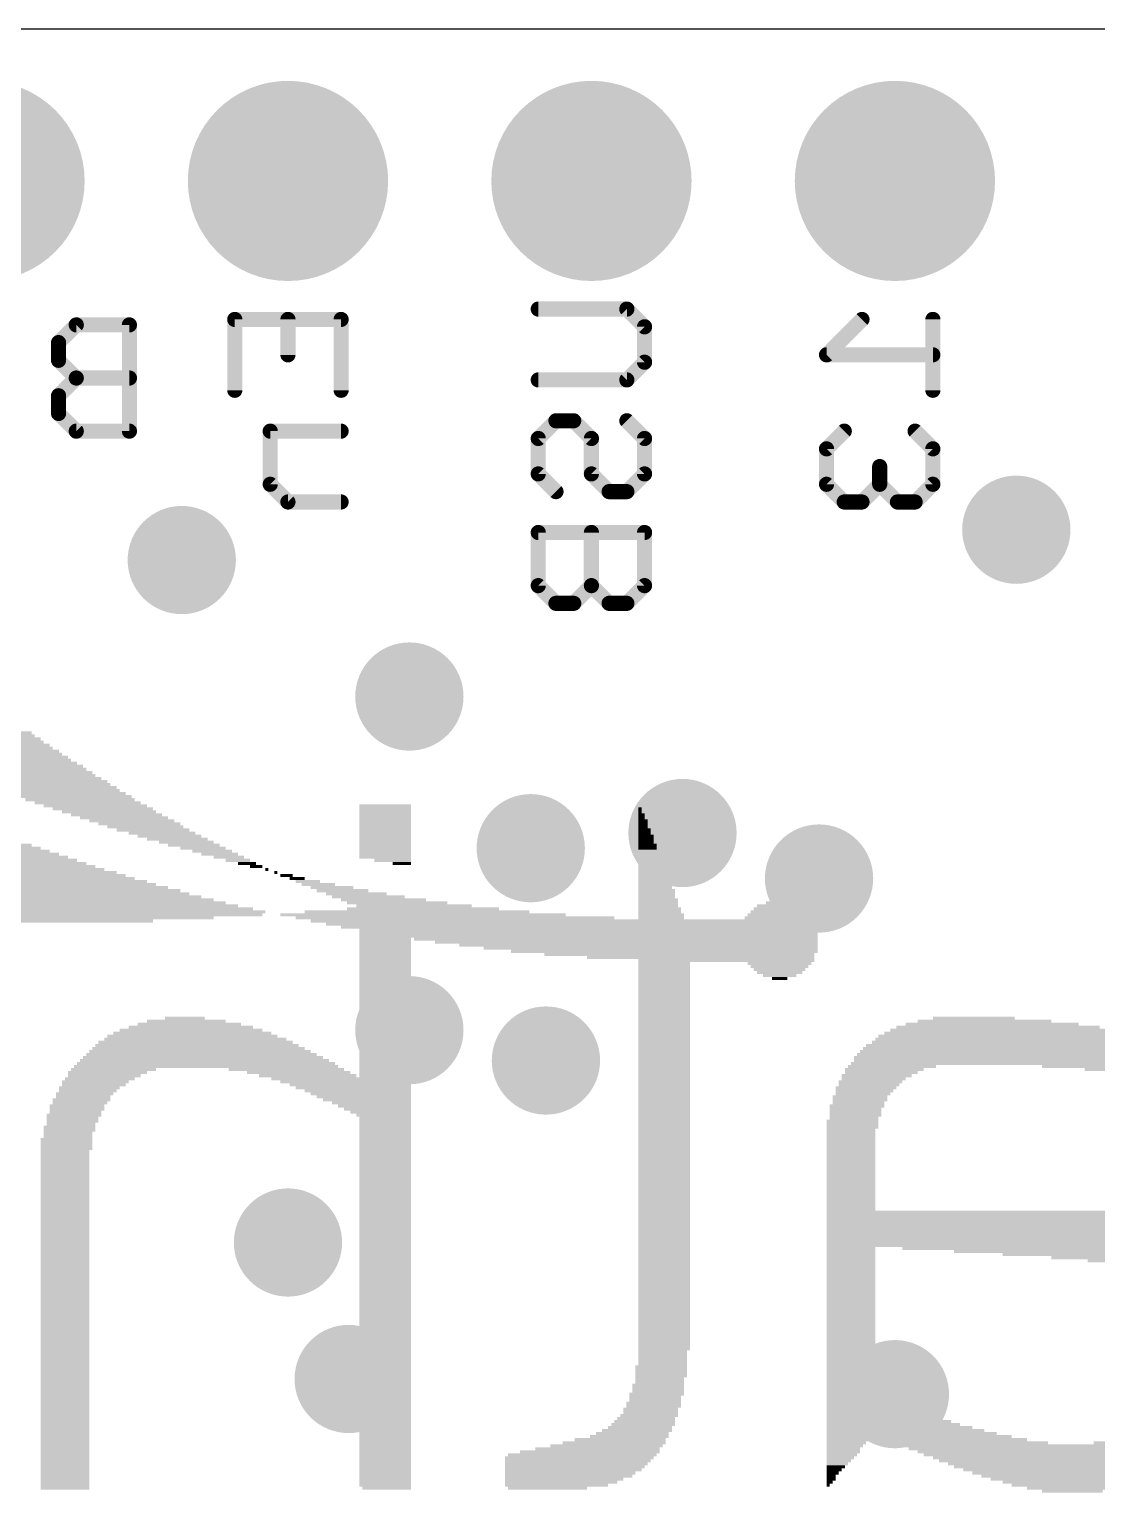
# Model space of a CAD drawing. Extents: x 0 to 50.8, y 0 to 22.9.
# Drawn here: x 16.88 to 25.82, y 10.6 to 22.86 of the extents above; entities that cross this region are included whole.
import ezdxf

# ---------------------------------------------------------------- set-up
doc = ezdxf.new("R2010")
doc.units = 0
for name, color, linetype in [('17', 110, 'CONTINUOUS'), ('18', 110, 'CONTINUOUS'), ('20', 53, 'CONTINUOUS'), ('22', 6, 'CONTINUOUS')]:
    doc.layers.add(name, color=color, linetype=linetype)

# ---------------------------------------------------------------- blocks, each defined once
blk = doc.blocks.new('ROUNDP')
at = {"const_width": 0.5}
blk.add_lwpolyline([(0, -0.25, 1), (0, 0.25, 1), (0, -0.25)], format="xyb", dxfattribs=at)
blk = doc.blocks.new('RECT')
blk.add_solid([(-0.5, -0.5), (0.5, -0.5), (-0.5, 0.5), (0.5, 0.5)])
blk = doc.blocks.new('ROUNDV')
at = {"const_width": 0.5}
blk.add_lwpolyline([(0, -0.25, 1), (0, 0.25, 1), (0, -0.25)], format="xyb", dxfattribs=at)

msp = doc.modelspace()

# ---------------------------------------------------------------- linework, layer by layer
at = {"layer": '20'}
msp.add_line((48.26, 22.86), (2.54, 22.86), dxfattribs=at)
at = {"layer": '22', "const_width": 0.0635}
for points in [[(18.6047, 20.4618, 1), (18.6047, 20.3983)], [(18.6365, 20.43, 1), (18.573, 20.43)], [(19.0814, 20.43, 1), (19.0179, 20.43)], [(19.5263, 20.43, 1), (19.4628, 20.43)], [(19.4945, 20.3983, 1), (19.4945, 20.4618)], [(21.1447, 20.5485, 1), (21.1447, 20.485)], [(21.9087, 20.5392, 1), (21.8638, 20.4943)], [(21.8862, 20.485, 1), (21.8862, 20.5485)], [(23.8768, 20.4076, 1), (23.8319, 20.4525)], [(24.4793, 20.43, 1), (24.4158, 20.43)], [(17.2779, 20.416, 1), (17.2779, 20.3525)], [(17.3004, 20.3618, 1), (17.2554, 20.4067)], [(17.7545, 20.3843, 1), (17.691, 20.3843)], [(17.7228, 20.3525, 1), (17.7228, 20.416)], [(22.0663, 20.3685, 1), (22.0028, 20.3685)], [(22.012, 20.346, 1), (22.057, 20.3909)], [(17.1614, 20.236, 1), (17.0979, 20.236)], [(17.1072, 20.2584, 1), (17.1521, 20.2135)], [(17.0979, 20.0877, 1), (17.1614, 20.0877)], [(17.1521, 20.1101, 1), (17.1072, 20.0652)], [(19.0179, 20.1334, 1), (19.0814, 20.1334)], [(22.0028, 20.0719, 1), (22.0663, 20.0719)], [(22.057, 20.0494, 1), (22.012, 20.0944)], [(23.5577, 20.1652, 1), (23.5577, 20.1017)], [(23.5353, 20.1559, 1), (23.5802, 20.111)], [(24.4475, 20.1017, 1), (24.4475, 20.1652)], [(17.2779, 19.9711, 1), (17.2779, 19.9076)], [(17.3004, 19.9169, 1), (17.2554, 19.9618)], [(17.2554, 19.9169, 1), (17.3004, 19.9618)], [(17.7228, 19.9076, 1), (17.7228, 19.9711)], [(21.1447, 19.9554, 1), (21.1447, 19.8919)], [(21.8638, 19.9461, 1), (21.9087, 19.9012)], [(21.8862, 19.8919, 1), (21.8862, 19.9554)], [(17.1614, 19.7911, 1), (17.0979, 19.7911)], [(18.573, 19.8368, 1), (18.6365, 19.8368)], [(19.4628, 19.8368, 1), (19.5263, 19.8368)], [(24.4158, 19.8368, 1), (24.4793, 19.8368)], [(17.1072, 19.8135, 1), (17.1521, 19.7686)], [(17.0979, 19.6428, 1), (17.1614, 19.6428)], [(17.1521, 19.6652, 1), (17.1072, 19.6203)], [(21.293, 19.613, 1), (21.293, 19.5495)], [(21.3155, 19.5588, 1), (21.2706, 19.6037)], [(21.4638, 19.6037, 1), (21.4189, 19.5588)], [(21.4413, 19.5495, 1), (21.4413, 19.613)], [(21.9087, 19.6037, 1), (21.8638, 19.5588)], [(17.2779, 19.5263, 1), (17.2779, 19.4628)], [(17.2554, 19.472, 1), (17.3004, 19.517)], [(17.691, 19.4945, 1), (17.7545, 19.4945)], [(17.7228, 19.4628, 1), (17.7228, 19.5263)], [(18.9013, 19.5263, 1), (18.9013, 19.4628)], [(18.9331, 19.4945, 1), (18.8696, 19.4945)], [(19.4945, 19.4628, 1), (19.4945, 19.5263)], [(21.1765, 19.433, 1), (21.113, 19.433)], [(21.1223, 19.4554, 1), (21.1672, 19.4105)], [(21.6214, 19.433, 1), (21.5579, 19.433)], [(21.5672, 19.4105, 1), (21.6121, 19.4554)], [(22.0663, 19.433, 1), (22.0028, 19.433)], [(22.012, 19.4105, 1), (22.057, 19.4554)], [(23.7285, 19.472, 1), (23.6836, 19.517)], [(24.3217, 19.517, 1), (24.2768, 19.472)], [(23.5895, 19.3462, 1), (23.526, 19.3462)], [(23.5353, 19.3687, 1), (23.5802, 19.3238)], [(24.4793, 19.3462, 1), (24.4158, 19.3462)], [(24.425, 19.3238, 1), (24.47, 19.3687)], [(24.0344, 19.1979, 1), (23.9709, 19.1979)], [(21.1672, 19.1588, 1), (21.1223, 19.1139)], [(21.113, 19.1364, 1), (21.1765, 19.1364)], [(21.5579, 19.1364, 1), (21.6214, 19.1364)], [(21.6121, 19.1588, 1), (21.5672, 19.1139)], [(22.0028, 19.1364, 1), (22.0663, 19.1364)], [(22.057, 19.1139, 1), (22.012, 19.1588)], [(18.8696, 19.0496, 1), (18.9331, 19.0496)], [(18.9238, 19.0721, 1), (18.8789, 19.0272)], [(21.2706, 18.9656, 1), (21.3155, 19.0105)], [(21.7379, 19.0198, 1), (21.7379, 18.9563)], [(21.7155, 18.9656, 1), (21.7604, 19.0105)], [(21.8638, 19.0105, 1), (21.9087, 18.9656)], [(21.8862, 18.9563, 1), (21.8862, 19.0198)], [(23.526, 19.0496, 1), (23.5895, 19.0496)], [(23.5802, 19.0721, 1), (23.5353, 19.0272)], [(24.0251, 19.0721, 1), (23.9802, 19.0272)], [(23.9709, 19.0496, 1), (24.0344, 19.0496)], [(24.0251, 19.0272, 1), (23.9802, 19.0721)], [(24.4158, 19.0496, 1), (24.4793, 19.0496)], [(24.47, 19.0272, 1), (24.425, 19.0721)], [(19.0496, 18.9331, 1), (19.0496, 18.8696)], [(19.0272, 18.8789, 1), (19.0721, 18.9238)], [(19.4945, 18.8696, 1), (19.4945, 18.9331)], [(23.706, 18.9331, 1), (23.706, 18.8696)], [(23.6836, 18.8789, 1), (23.7285, 18.9238)], [(23.8319, 18.9238, 1), (23.8768, 18.8789)], [(23.8543, 18.8696, 1), (23.8543, 18.9331)], [(24.1509, 18.9331, 1), (24.1509, 18.8696)], [(24.1285, 18.8789, 1), (24.1734, 18.9238)], [(24.2768, 18.9238, 1), (24.3217, 18.8789)], [(24.2992, 18.8696, 1), (24.2992, 18.9331)], [(21.1447, 18.6775, 1), (21.1447, 18.614)], [(21.1765, 18.6457, 1), (21.113, 18.6457)], [(21.6214, 18.6457, 1), (21.5579, 18.6457)], [(22.0663, 18.6457, 1), (22.0028, 18.6457)], [(22.0345, 18.614, 1), (22.0345, 18.6775)], [(21.1672, 18.2233, 1), (21.1223, 18.1784)], [(21.6121, 18.2233, 1), (21.5672, 18.1784)], [(21.6121, 18.1784, 1), (21.5672, 18.2233)], [(22.057, 18.1784, 1), (22.012, 18.2233)], [(21.113, 18.2009, 1), (21.1765, 18.2009)], [(21.5579, 18.2009, 1), (21.6214, 18.2009)], [(22.0028, 18.2009, 1), (22.0663, 18.2009)], [(21.293, 18.0843, 1), (21.293, 18.0208)], [(21.2706, 18.0301, 1), (21.3155, 18.075)], [(21.4189, 18.075, 1), (21.4638, 18.0301)], [(21.4413, 18.0208, 1), (21.4413, 18.0843)], [(21.7379, 18.0843, 1), (21.7379, 18.0208)], [(21.7155, 18.0301, 1), (21.7604, 18.075)], [(21.8638, 18.075, 1), (21.9087, 18.0301)], [(21.8862, 18.0208, 1), (21.8862, 18.0843)]]:
    msp.add_lwpolyline(points, format="xyb", dxfattribs=at)
at = {"layer": '22', "const_width": 0.127}
for points in [[(18.6047, 19.8368), (18.6047, 20.43)], [(18.6047, 20.43), (19.4945, 20.43)], [(19.0496, 20.43), (19.0496, 20.1334)], [(19.4945, 20.43), (19.4945, 19.8368)], [(21.1447, 20.5168), (21.8862, 20.5168)], [(21.8862, 20.5168), (22.0345, 20.3685)], [(23.8543, 20.43), (23.5577, 20.1334)], [(24.4475, 20.43), (24.4475, 19.8368)], [(17.2779, 20.3843), (17.1296, 20.236)], [(17.7228, 20.3843), (17.2779, 20.3843)], [(17.7228, 19.4945), (17.7228, 20.3843)], [(22.0345, 20.3685), (22.0345, 20.0719)], [(17.1296, 20.236), (17.1296, 20.0877)], [(17.1296, 20.0877), (17.2779, 19.9394)], [(22.0345, 20.0719), (21.8862, 19.9236)], [(23.5577, 20.1334), (24.4475, 20.1334)], [(17.2779, 19.9394), (17.1296, 19.7911)], [(17.7228, 19.9394), (17.2779, 19.9394)], [(21.8862, 19.9236), (21.1447, 19.9236)], [(17.1296, 19.7911), (17.1296, 19.6428)], [(17.1296, 19.6428), (17.2779, 19.4945)], [(21.1447, 19.433), (21.293, 19.5813)], [(21.293, 19.5813), (21.4413, 19.5813)], [(21.4413, 19.5813), (21.5896, 19.433)], [(22.0345, 19.433), (21.8862, 19.5813)], [(17.2779, 19.4945), (17.7228, 19.4945)], [(19.4945, 19.4945), (18.9013, 19.4945)], [(18.9013, 19.4945), (18.9013, 19.0496)], [(21.1447, 19.1364), (21.1447, 19.433)], [(21.5896, 19.433), (21.5896, 19.1364)], [(22.0345, 19.1364), (22.0345, 19.433)], [(23.706, 19.4945), (23.5577, 19.3462)], [(24.4475, 19.3462), (24.2992, 19.4945)], [(23.5577, 19.3462), (23.5577, 19.0496)], [(24.4475, 19.0496), (24.4475, 19.3462)], [(24.0026, 19.0496), (24.0026, 19.1979)], [(21.293, 18.9881), (21.1447, 19.1364)], [(21.5896, 19.1364), (21.7379, 18.9881)], [(21.8862, 18.9881), (22.0345, 19.1364)], [(18.9013, 19.0496), (19.0496, 18.9013)], [(21.7379, 18.9881), (21.8862, 18.9881)], [(23.5577, 19.0496), (23.706, 18.9013)], [(23.8543, 18.9013), (24.0026, 19.0496)], [(24.0026, 19.0496), (24.1509, 18.9013)], [(24.2992, 18.9013), (24.4475, 19.0496)], [(19.0496, 18.9013), (19.4945, 18.9013)], [(23.706, 18.9013), (23.8543, 18.9013)], [(24.1509, 18.9013), (24.2992, 18.9013)], [(22.0345, 18.6457), (21.1447, 18.6457)], [(21.1447, 18.6457), (21.1447, 18.2009)], [(21.5896, 18.6457), (21.5896, 18.2009)], [(22.0345, 18.2009), (22.0345, 18.6457)], [(21.1447, 18.2009), (21.293, 18.0526)], [(21.4413, 18.0526), (21.5896, 18.2009)], [(21.5896, 18.2009), (21.7379, 18.0526)], [(21.8862, 18.0526), (22.0345, 18.2009)], [(21.293, 18.0526), (21.4413, 18.0526)], [(21.7379, 18.0526), (21.8862, 18.0526)]]:
    msp.add_lwpolyline(points, dxfattribs=at)

# ---------------------------------------------------------------- block references
at = {"layer": '17', "xscale": 1.6764, "yscale": 1.6764, "rotation": 90}
for p in [(16.51, 21.59), (16.51, 21.59), (19.05, 21.59), (19.05, 21.59), (21.59, 21.59), (21.59, 21.59), (24.13, 21.59), (24.13, 21.59)]:
    msp.add_blockref('ROUNDP', p, dxfattribs=at)
at = {"layer": '18', "xscale": 0.9064, "yscale": 0.9064}
for p in [(25.146, 18.669), (25.146, 18.669), (18.161, 18.415), (18.161, 18.415), (20.066, 17.272), (20.066, 17.272), (22.352, 16.129), (22.352, 16.129), (21.082, 16.002), (21.082, 16.002), (23.495, 15.748), (23.495, 15.748), (20.066, 14.478), (20.066, 14.478), (21.209, 14.224), (21.209, 14.224), (19.05, 12.7), (19.05, 12.7), (19.558, 11.557), (19.558, 11.557), (24.13, 11.43), (24.13, 11.43)]:
    msp.add_blockref('ROUNDV', p, dxfattribs=at)
at = {"layer": '22', "yscale": 0.0254, "rotation": 180}
for p, xscale in [((16.8021, 16.9672), 0.2032), ((16.8275, 16.9418), 0.2032), ((16.8529, 16.9164), 0.254), ((16.8656, 16.891), 0.2794), ((16.891, 16.8656), 0.3302), ((16.9037, 16.8402), 0.3556), ((16.9291, 16.8148), 0.4064), ((16.9545, 16.7894), 0.4064), ((16.7386, 16.6878), 1.1938), ((16.7767, 16.6624), 1.1684), ((16.9799, 16.764), 0.4572), ((16.9926, 16.7386), 0.4826), ((17.018, 16.7132), 0.5334), ((16.8402, 16.637), 1.143), ((16.8783, 16.6116), 1.1176), ((16.9418, 16.5862), 1.0922), ((16.9926, 16.5608), 1.0922), ((17.0434, 16.5354), 1.0414), ((17.1069, 16.51), 1.016), ((17.145, 16.4846), 0.9906), ((17.2085, 16.4592), 0.9652), ((17.272, 16.4338), 0.9398), ((17.3101, 16.4084), 0.9144), ((17.3736, 16.383), 0.889), ((17.4371, 16.3576), 0.8636), ((17.5006, 16.3322), 0.8382), ((17.5514, 16.3068), 0.7874), ((19.8628, 16.3576), 0.4318), ((19.8628, 16.3322), 0.4318), ((19.8628, 16.3068), 0.4318), ((21.9964, 16.3322), 0.0254), ((21.9964, 16.3068), 0.0254), ((17.6149, 16.2814), 0.762), ((17.6784, 16.256), 0.7366), ((17.7419, 16.2306), 0.7112), ((17.8054, 16.2052), 0.6858), ((17.8562, 16.1798), 0.635), ((19.8628, 16.2814), 0.4318), ((19.8628, 16.256), 0.4318), ((19.8628, 16.2306), 0.4318), ((19.8628, 16.2052), 0.4318), ((19.8628, 16.1798), 0.4318), ((22.0091, 16.2814), 0.0508), ((22.0091, 16.256), 0.0508), ((22.0218, 16.2306), 0.0762), ((22.0218, 16.2052), 0.0762), ((22.0218, 16.1798), 0.0762), ((17.9197, 16.1544), 0.6096), ((17.9959, 16.129), 0.5588), ((18.0594, 16.1036), 0.5334), ((18.1229, 16.0782), 0.508), ((18.1991, 16.0528), 0.4572), ((19.8628, 16.1544), 0.4318), ((19.8628, 16.129), 0.4318), ((19.8628, 16.1036), 0.4318), ((19.8628, 16.0782), 0.4318), ((19.8628, 16.0528), 0.4318), ((22.0345, 16.1544), 0.1016), ((22.0345, 16.129), 0.1016), ((22.0472, 16.1036), 0.127), ((22.0472, 16.0782), 0.127), ((22.0472, 16.0528), 0.127), ((16.2179, 15.9258), 1.9812), ((16.2052, 15.9512), 1.8542), ((16.1925, 15.9766), 1.7272), ((16.1798, 16.002), 1.6002), ((16.1671, 16.0274), 1.4732), ((18.2626, 16.0274), 0.4318), ((18.3388, 16.002), 0.381), ((18.415, 15.9766), 0.3302), ((18.4785, 15.9512), 0.3048), ((18.5547, 15.9258), 0.254), ((19.8628, 16.0274), 0.4318), ((19.8628, 16.002), 0.4318), ((19.8628, 15.9766), 0.4318), ((19.8628, 15.9512), 0.4318), ((19.8628, 15.9258), 0.4318), ((22.0599, 16.0274), 0.1524), ((22.0599, 16.002), 0.1524), ((22.0726, 15.9766), 0.1778), ((22.0726, 15.9512), 0.1778), ((22.0726, 15.9258), 0.1778), ((16.256, 15.7988), 2.7178), ((16.2433, 15.8242), 2.54), ((16.2433, 15.8496), 2.3876), ((16.2306, 15.875), 2.2606), ((16.2306, 15.9004), 2.1082), ((18.6309, 15.9004), 0.2032), ((18.7071, 15.875), 0.1524), ((18.7833, 15.8496), 0.1016), ((18.8722, 15.8242), 0.0254), ((18.9484, 15.7988), 0.0254), ((19.9263, 15.9004), 0.3048), ((20.0025, 15.875), 0.1524), ((22.0853, 15.9004), 0.2032), ((22.0853, 15.875), 0.2032), ((22.0853, 15.8496), 0.2032), ((22.098, 15.8242), 0.2286), ((22.098, 15.7988), 0.2286), ((16.256, 15.6972), 3.3782), ((16.256, 15.7226), 3.2258), ((16.256, 15.748), 3.0226), ((16.256, 15.7734), 2.8702), ((19.0373, 15.7734), 0.1016), ((19.1262, 15.748), 0.127), ((19.2151, 15.7226), 0.2032), ((19.304, 15.6972), 0.2794), ((22.1107, 15.7734), 0.254), ((22.1107, 15.748), 0.254), ((22.1107, 15.7226), 0.254), ((22.1234, 15.6972), 0.2794), ((17.4879, 15.5702), 1.8796), ((17.4752, 15.5956), 1.7018), ((17.4498, 15.621), 1.5494), ((17.4498, 15.6464), 1.397), ((17.4244, 15.6718), 1.2446), ((19.4183, 15.6718), 0.3556), ((19.5072, 15.6464), 0.4318), ((19.6215, 15.621), 0.508), ((19.7231, 15.5956), 0.6096), ((19.8501, 15.5702), 0.7112), ((22.1234, 15.6718), 0.2794), ((22.1361, 15.6464), 0.3048), ((22.1361, 15.621), 0.3048), ((22.1361, 15.5956), 0.3048), ((22.1488, 15.5702), 0.3302), ((17.5133, 15.4432), 2.6416), ((17.5641, 15.4686), 2.5908), ((17.5514, 15.494), 2.413), ((17.526, 15.5194), 2.2098), ((17.5133, 15.5448), 2.032), ((20.1803, 15.4432), 2.3876), ((20.1295, 15.4686), 1.8796), ((19.9644, 15.5448), 0.8382), ((20.1803, 15.494), 1.27), ((20.1041, 15.5194), 0.9652), ((22.1488, 15.5448), 0.3302), ((22.1488, 15.5194), 0.3302), ((22.1615, 15.494), 0.3556), ((22.1615, 15.4686), 0.3556), ((22.1742, 15.4432), 0.381), ((23.1648, 15.4432), 0.5334), ((23.1648, 15.4686), 0.4826), ((23.1648, 15.494), 0.4318), ((23.1521, 15.5194), 0.3556), ((23.1648, 15.5448), 0.2286), ((17.272, 15.4178), 2.3114), ((17.1323, 15.3924), 1.5748), ((20.447, 15.4178), 2.667), ((21.3487, 15.3924), 4.2164), ((21.4122, 15.367), 4.0894), ((21.4884, 15.3416), 3.9878), ((21.5646, 15.3162), 3.8354), ((22.1742, 15.4178), 0.381), ((23.1521, 15.4178), 0.5588), ((21.5646, 15.2908), 3.8354), ((21.5646, 15.2654), 3.8354), ((19.8628, 15.24), 0.4318), ((19.8628, 15.2146), 0.4318), ((19.8628, 15.1892), 0.4318), ((21.7932, 15.24), 3.3782), ((21.8821, 15.2146), 3.2004), ((21.9837, 15.1892), 2.9972), ((19.8628, 15.1638), 0.4318), ((19.8628, 15.1384), 0.4318), ((19.8628, 15.113), 0.4318), ((19.8628, 15.0876), 0.4318), ((19.8628, 15.0622), 0.4318), ((22.0853, 15.1638), 2.794), ((22.1996, 15.1384), 2.5654), ((22.3266, 15.113), 2.2606), ((22.5044, 15.0876), 1.905), ((22.7203, 15.0622), 1.4732), ((19.8628, 15.0368), 0.4318), ((19.8628, 15.0114), 0.4318), ((19.8628, 14.986), 0.4318), ((19.8628, 14.9606), 0.4318), ((22.1996, 15.0368), 0.4318), ((22.1996, 15.0114), 0.4318), ((22.1996, 14.986), 0.4318), ((22.1996, 14.9606), 0.4318), ((23.1648, 15.0368), 0.5334), ((23.1648, 15.0114), 0.4826), ((23.1648, 14.986), 0.4318), ((23.1648, 14.9606), 0.381), ((19.8628, 14.9352), 0.4318), ((19.8628, 14.9098), 0.4318), ((19.8628, 14.8844), 0.4318), ((19.8628, 14.859), 0.4318), ((19.8628, 14.8336), 0.4318), ((22.1996, 14.9352), 0.4318), ((22.1996, 14.9098), 0.4318), ((22.1996, 14.8844), 0.4318), ((22.1996, 14.859), 0.4318), ((22.1996, 14.8336), 0.4318), ((23.1648, 14.9352), 0.2794), ((23.1648, 14.9098), 0.127), ((19.8628, 14.8082), 0.4318), ((19.8628, 14.7828), 0.4318), ((19.8628, 14.7574), 0.4318), ((19.8628, 14.732), 0.4318), ((19.8628, 14.7066), 0.4318), ((22.1996, 14.8082), 0.4318), ((22.1996, 14.7828), 0.4318), ((22.1996, 14.7574), 0.4318), ((22.1996, 14.732), 0.4318), ((22.1996, 14.7066), 0.4318), ((18.1864, 14.5796), 0.3302), ((19.8628, 14.6812), 0.4318), ((19.8628, 14.6558), 0.4318), ((19.8628, 14.6304), 0.4318), ((19.8628, 14.605), 0.4318), ((19.8628, 14.5796), 0.4318), ((22.1996, 14.6812), 0.4318), ((22.1996, 14.6558), 0.4318), ((22.1996, 14.6304), 0.4318), ((22.1996, 14.605), 0.4318), ((22.1996, 14.5796), 0.4318), ((24.7904, 14.5796), 0.6858), ((18.2499, 14.4526), 1.3208), ((18.2372, 14.478), 1.1938), ((18.2372, 14.5034), 1.0414), ((18.2245, 14.5288), 0.8636), ((18.1991, 14.5542), 0.6604), ((19.8628, 14.5542), 0.4318), ((19.8628, 14.5288), 0.4318), ((19.8628, 14.5034), 0.4318), ((19.8628, 14.478), 0.4318), ((19.8628, 14.4526), 0.4318), ((22.1996, 14.5542), 0.4318), ((22.1996, 14.5288), 0.4318), ((22.1996, 14.5034), 0.4318), ((22.1996, 14.478), 0.4318), ((22.1996, 14.4526), 0.4318), ((25.0952, 14.4526), 2.1082), ((25.0444, 14.478), 1.905), ((24.9936, 14.5034), 1.7018), ((24.9428, 14.5288), 1.4478), ((24.8793, 14.5542), 1.1176), ((18.288, 14.351), 1.7018), ((18.2753, 14.3764), 1.6256), ((18.2753, 14.4018), 1.524), ((18.2499, 14.4272), 1.4224), ((19.8628, 14.4272), 0.4318), ((19.8628, 14.4018), 0.4318), ((19.8628, 14.3764), 0.4318), ((19.8628, 14.351), 0.4318), ((22.1996, 14.4272), 0.4318), ((22.1996, 14.4018), 0.4318), ((22.1996, 14.3764), 0.4318), ((22.1996, 14.351), 0.4318), ((25.1333, 14.351), 2.4892), ((25.1587, 14.3764), 2.4384), ((25.1587, 14.4018), 2.3876), ((25.1206, 14.4272), 2.2606), ((18.3515, 14.224), 2.0828), ((18.3388, 14.2494), 2.0066), ((18.3261, 14.2748), 1.9304), ((18.3134, 14.3002), 1.8542), ((18.3007, 14.3256), 1.778), ((19.8628, 14.3256), 0.4318), ((19.8628, 14.3002), 0.4318), ((19.8628, 14.2748), 0.4318), ((19.8628, 14.2494), 0.4318), ((19.8628, 14.224), 0.4318), ((22.1996, 14.3256), 0.4318), ((22.1996, 14.3002), 0.4318), ((22.1996, 14.2748), 0.4318), ((22.1996, 14.2494), 0.4318), ((22.1996, 14.224), 0.4318), ((25.0825, 14.2494), 2.5908), ((25.0825, 14.224), 2.5908), ((25.0952, 14.2748), 2.5654), ((25.1079, 14.3002), 2.54), ((25.1206, 14.3256), 2.5146), ((17.5387, 14.1224), 0.6604), ((17.5133, 14.097), 0.6096), ((17.5895, 14.1478), 0.7112), ((18.3642, 14.1732), 2.2098), ((18.3642, 14.1986), 2.159), ((19.0373, 14.1478), 0.9652), ((19.1389, 14.1224), 0.8636), ((19.2151, 14.097), 0.8128), ((19.8628, 14.1986), 0.4318), ((19.8628, 14.1732), 0.4318), ((19.8628, 14.1478), 0.4318), ((19.8628, 14.1224), 0.4318), ((19.8628, 14.097), 0.4318), ((22.1996, 14.1986), 0.4318), ((22.1996, 14.1732), 0.4318), ((22.1996, 14.1478), 0.4318), ((22.1996, 14.1224), 0.4318), ((22.1996, 14.097), 0.4318), ((23.9776, 14.097), 0.5842), ((24.0411, 14.1478), 0.6604), ((24.0157, 14.1224), 0.6096), ((24.1046, 14.1732), 0.7366), ((25.0698, 14.1986), 2.6162), ((25.8699, 14.1732), 1.016), ((26.0477, 14.1478), 0.6604), ((17.3863, 13.9954), 0.508), ((17.3736, 13.97), 0.4826), ((17.4371, 14.0462), 0.5588), ((17.4244, 14.0208), 0.5334), ((17.4752, 14.0716), 0.5842), ((19.4945, 14.0716), 1.1684), ((19.5326, 14.0462), 1.0922), ((19.5707, 14.0208), 1.016), ((19.5961, 13.9954), 0.9652), ((19.6342, 13.97), 0.889), ((22.1996, 14.0716), 0.4318), ((22.1996, 14.0462), 0.4318), ((22.1996, 14.0208), 0.4318), ((22.1996, 13.9954), 0.4318), ((22.1996, 13.97), 0.4318), ((23.8887, 13.9954), 0.508), ((23.876, 13.97), 0.4826), ((23.9268, 14.0462), 0.5334), ((23.9141, 14.0208), 0.508), ((23.9522, 14.0716), 0.5334), ((17.2847, 13.843), 0.4572), ((17.3228, 13.8938), 0.4826), ((17.3101, 13.8684), 0.4572), ((17.3482, 13.9446), 0.4826), ((17.3355, 13.9192), 0.4572), ((19.6596, 13.9446), 0.8382), ((19.685, 13.9192), 0.7874), ((19.7104, 13.8938), 0.7366), ((19.7485, 13.8684), 0.6604), ((19.7739, 13.843), 0.6096), ((22.1996, 13.9446), 0.4318), ((22.1996, 13.9192), 0.4318), ((22.1996, 13.8938), 0.4318), ((22.1996, 13.8684), 0.4318), ((22.1996, 13.843), 0.4318), ((23.8125, 13.843), 0.4572), ((23.8379, 13.9192), 0.4572), ((23.8379, 13.8938), 0.4572), ((23.8252, 13.8684), 0.4318), ((23.8633, 13.9446), 0.4572), ((17.2593, 13.7668), 0.4572), ((17.2466, 13.7414), 0.4318), ((17.2466, 13.716), 0.4318), ((17.2847, 13.8176), 0.4572), ((17.272, 13.7922), 0.4318), ((19.7993, 13.8176), 0.5588), ((19.8247, 13.7922), 0.508), ((19.8501, 13.7668), 0.4572), ((19.8628, 13.7414), 0.4318), ((19.8628, 13.716), 0.4318), ((22.1996, 13.8176), 0.4318), ((22.1996, 13.7922), 0.4318), ((22.1996, 13.7668), 0.4318), ((22.1996, 13.7414), 0.4318), ((22.1996, 13.716), 0.4318), ((23.7744, 13.716), 0.4318), ((23.7998, 13.8176), 0.4318), ((23.7998, 13.7922), 0.4318), ((23.7998, 13.7668), 0.4318), ((23.7871, 13.7414), 0.4064), ((17.2212, 13.6652), 0.4318), ((17.2212, 13.6398), 0.4318), ((17.2085, 13.6144), 0.4064), ((17.2339, 13.6906), 0.4064), ((19.8628, 13.6906), 0.4318), ((19.8628, 13.6652), 0.4318), ((19.8628, 13.6398), 0.4318), ((19.8628, 13.6144), 0.4318), ((22.1996, 13.6906), 0.4318), ((22.1996, 13.6652), 0.4318), ((22.1996, 13.6398), 0.4318), ((22.1996, 13.6144), 0.4318), ((23.7744, 13.6906), 0.4318), ((23.7744, 13.6652), 0.4318), ((23.7617, 13.6398), 0.4064), ((23.7617, 13.6144), 0.4064), ((17.1958, 13.5636), 0.4318), ((17.1958, 13.5382), 0.4318), ((17.1958, 13.5128), 0.4318), ((17.1958, 13.4874), 0.4318), ((17.2085, 13.589), 0.4064), ((19.8628, 13.589), 0.4318), ((19.8628, 13.5636), 0.4318), ((19.8628, 13.5382), 0.4318), ((19.8628, 13.5128), 0.4318), ((19.8628, 13.4874), 0.4318), ((22.1996, 13.589), 0.4318), ((22.1996, 13.5636), 0.4318), ((22.1996, 13.5382), 0.4318), ((22.1996, 13.5128), 0.4318), ((22.1996, 13.4874), 0.4318), ((23.7617, 13.589), 0.4064), ((23.7617, 13.5636), 0.4064), ((23.7617, 13.5382), 0.4064), ((23.7617, 13.5128), 0.4064), ((23.7617, 13.4874), 0.4064), ((17.1831, 13.462), 0.4064), ((17.1831, 13.4366), 0.4064), ((17.1831, 13.4112), 0.4064), ((17.1831, 13.3858), 0.4064), ((17.1831, 13.3604), 0.4064), ((19.8628, 13.462), 0.4318), ((19.8628, 13.4366), 0.4318), ((19.8628, 13.4112), 0.4318), ((19.8628, 13.3858), 0.4318), ((19.8628, 13.3604), 0.4318), ((22.1996, 13.462), 0.4318), ((22.1996, 13.4366), 0.4318), ((22.1996, 13.4112), 0.4318), ((22.1996, 13.3858), 0.4318), ((22.1996, 13.3604), 0.4318), ((23.7617, 13.462), 0.4064), ((23.7617, 13.4366), 0.4064), ((23.7617, 13.4112), 0.4064), ((23.7617, 13.3858), 0.4064), ((23.7617, 13.3604), 0.4064), ((17.1831, 13.335), 0.4064), ((17.1831, 13.3096), 0.4064), ((17.1831, 13.2842), 0.4064), ((17.1831, 13.2588), 0.4064), ((17.1831, 13.2334), 0.4064), ((19.8628, 13.335), 0.4318), ((19.8628, 13.3096), 0.4318), ((19.8628, 13.2842), 0.4318), ((19.8628, 13.2588), 0.4318), ((19.8628, 13.2334), 0.4318), ((22.1996, 13.335), 0.4318), ((22.1996, 13.3096), 0.4318), ((22.1996, 13.2842), 0.4318), ((22.1996, 13.2588), 0.4318), ((22.1996, 13.2334), 0.4318), ((23.7617, 13.335), 0.4064), ((23.7617, 13.3096), 0.4064), ((23.7617, 13.2842), 0.4064), ((23.7617, 13.2588), 0.4064), ((23.7617, 13.2334), 0.4064), ((17.1831, 13.208), 0.4064), ((17.1831, 13.1826), 0.4064), ((17.1831, 13.1572), 0.4064), ((17.1831, 13.1318), 0.4064), ((17.1831, 13.1064), 0.4064), ((19.8628, 13.208), 0.4318), ((19.8628, 13.1826), 0.4318), ((19.8628, 13.1572), 0.4318), ((19.8628, 13.1318), 0.4318), ((19.8628, 13.1064), 0.4318), ((22.1996, 13.208), 0.4318), ((22.1996, 13.1826), 0.4318), ((22.1996, 13.1572), 0.4318), ((22.1996, 13.1318), 0.4318), ((22.1996, 13.1064), 0.4318), ((23.7617, 13.208), 0.4064), ((23.7617, 13.1826), 0.4064), ((23.7617, 13.1572), 0.4064), ((23.7617, 13.1318), 0.4064), ((23.7617, 13.1064), 0.4064), ((17.1831, 13.081), 0.4064), ((17.1831, 13.0556), 0.4064), ((17.1831, 13.0302), 0.4064), ((17.1831, 13.0048), 0.4064), ((17.1831, 12.9794), 0.4064), ((19.8628, 13.081), 0.4318), ((19.8628, 13.0556), 0.4318), ((19.8628, 13.0302), 0.4318), ((19.8628, 13.0048), 0.4318), ((19.8628, 12.9794), 0.4318), ((22.1996, 13.081), 0.4318), ((22.1996, 13.0556), 0.4318), ((22.1996, 13.0302), 0.4318), ((22.1996, 13.0048), 0.4318), ((22.1996, 12.9794), 0.4318), ((23.7617, 13.081), 0.4064), ((23.7617, 13.0556), 0.4064), ((23.7617, 13.0302), 0.4064), ((23.7617, 13.0048), 0.4064), ((23.7617, 12.9794), 0.4064), ((17.1831, 12.954), 0.4064), ((17.1831, 12.9286), 0.4064), ((17.1831, 12.9032), 0.4064), ((17.1831, 12.8778), 0.4064), ((19.8628, 12.954), 0.4318), ((19.8628, 12.9286), 0.4318), ((19.8628, 12.9032), 0.4318), ((19.8628, 12.8778), 0.4318), ((22.1996, 12.954), 0.4318), ((22.1996, 12.9286), 0.4318), ((22.1996, 12.9032), 0.4318), ((22.1996, 12.8778), 0.4318), ((24.7269, 12.954), 2.3368), ((24.7777, 12.9286), 2.4384), ((24.8158, 12.9032), 2.5146), ((24.8412, 12.8778), 2.5654), ((17.1831, 12.8524), 0.4064), ((17.1831, 12.827), 0.4064), ((17.1831, 12.8016), 0.4064), ((17.1831, 12.7762), 0.4064), ((17.1831, 12.7508), 0.4064), ((19.8628, 12.8524), 0.4318), ((19.8628, 12.827), 0.4318), ((19.8628, 12.8016), 0.4318), ((19.8628, 12.7762), 0.4318), ((19.8628, 12.7508), 0.4318), ((22.1996, 12.8524), 0.4318), ((22.1996, 12.827), 0.4318), ((22.1996, 12.8016), 0.4318), ((22.1996, 12.7762), 0.4318), ((22.1996, 12.7508), 0.4318), ((24.8666, 12.8524), 2.6162), ((24.892, 12.827), 2.667), ((24.9047, 12.8016), 2.6924), ((24.9174, 12.7762), 2.7178), ((24.9428, 12.7508), 2.7686), ((17.1831, 12.7254), 0.4064), ((17.1831, 12.7), 0.4064), ((17.1831, 12.6746), 0.4064), ((17.1831, 12.6492), 0.4064), ((17.1831, 12.6238), 0.4064), ((19.8628, 12.7254), 0.4318), ((19.8628, 12.7), 0.4318), ((19.8628, 12.6746), 0.4318), ((19.8628, 12.6492), 0.4318), ((19.8628, 12.6238), 0.4318), ((22.1996, 12.7254), 0.4318), ((22.1996, 12.7), 0.4318), ((22.1996, 12.6746), 0.4318), ((22.1996, 12.6492), 0.4318), ((22.1996, 12.6238), 0.4318), ((24.9555, 12.7254), 2.794), ((24.9682, 12.7), 2.8194), ((24.9809, 12.6746), 2.8448), ((23.7617, 12.6492), 0.4064), ((23.7617, 12.6238), 0.4064), ((25.2984, 12.6492), 2.2098), ((25.527, 12.6238), 1.8034), ((17.1831, 12.5984), 0.4064), ((17.1831, 12.573), 0.4064), ((17.1831, 12.5476), 0.4064), ((17.1831, 12.5222), 0.4064), ((17.1831, 12.4968), 0.4064), ((19.8628, 12.5984), 0.4318), ((19.8628, 12.573), 0.4318), ((19.8628, 12.5476), 0.4318), ((19.8628, 12.5222), 0.4318), ((19.8628, 12.4968), 0.4318), ((22.1996, 12.5984), 0.4318), ((22.1996, 12.573), 0.4318), ((22.1996, 12.5476), 0.4318), ((22.1996, 12.5222), 0.4318), ((22.1996, 12.4968), 0.4318), ((23.7617, 12.5984), 0.4064), ((23.7617, 12.573), 0.4064), ((23.7617, 12.5476), 0.4064), ((23.7617, 12.5222), 0.4064), ((23.7617, 12.4968), 0.4064), ((25.7429, 12.5984), 1.4224), ((25.9461, 12.573), 1.016), ((26.1112, 12.5476), 0.7366), ((17.1831, 12.4714), 0.4064), ((17.1831, 12.446), 0.4064), ((17.1831, 12.4206), 0.4064), ((17.1831, 12.3952), 0.4064), ((17.1831, 12.3698), 0.4064), ((19.8628, 12.4714), 0.4318), ((19.8628, 12.446), 0.4318), ((19.8628, 12.4206), 0.4318), ((19.8628, 12.3952), 0.4318), ((19.8628, 12.3698), 0.4318), ((22.1996, 12.4714), 0.4318), ((22.1996, 12.446), 0.4318), ((22.1996, 12.4206), 0.4318), ((22.1996, 12.3952), 0.4318), ((22.1996, 12.3698), 0.4318), ((23.7617, 12.4714), 0.4064), ((23.7617, 12.446), 0.4064), ((23.7617, 12.4206), 0.4064), ((23.7617, 12.3952), 0.4064), ((23.7617, 12.3698), 0.4064), ((17.1831, 12.3444), 0.4064), ((17.1831, 12.319), 0.4064), ((17.1831, 12.2936), 0.4064), ((17.1831, 12.2682), 0.4064), ((17.1831, 12.2428), 0.4064), ((19.8628, 12.3444), 0.4318), ((19.8628, 12.319), 0.4318), ((19.8628, 12.2936), 0.4318), ((19.8628, 12.2682), 0.4318), ((19.8628, 12.2428), 0.4318), ((22.1996, 12.3444), 0.4318), ((22.1996, 12.319), 0.4318), ((22.1996, 12.2936), 0.4318), ((22.1996, 12.2682), 0.4318), ((22.1996, 12.2428), 0.4318), ((23.7617, 12.3444), 0.4064), ((23.7617, 12.319), 0.4064), ((23.7617, 12.2936), 0.4064), ((23.7617, 12.2682), 0.4064), ((23.7617, 12.2428), 0.4064), ((17.1831, 12.2174), 0.4064), ((17.1831, 12.192), 0.4064), ((17.1831, 12.1666), 0.4064), ((17.1831, 12.1412), 0.4064), ((19.8628, 12.2174), 0.4318), ((19.8628, 12.192), 0.4318), ((19.8628, 12.1666), 0.4318), ((19.8628, 12.1412), 0.4318), ((22.1996, 12.2174), 0.4318), ((22.1996, 12.192), 0.4318), ((22.1996, 12.1666), 0.4318), ((22.1996, 12.1412), 0.4318), ((23.7617, 12.2174), 0.4064), ((23.7617, 12.192), 0.4064), ((23.7617, 12.1666), 0.4064), ((23.7617, 12.1412), 0.4064), ((17.1831, 12.1158), 0.4064), ((17.1831, 12.0904), 0.4064), ((17.1831, 12.065), 0.4064), ((17.1831, 12.0396), 0.4064), ((17.1831, 12.0142), 0.4064), ((19.8628, 12.1158), 0.4318), ((19.8628, 12.0904), 0.4318), ((19.8628, 12.065), 0.4318), ((19.8628, 12.0396), 0.4318), ((19.8628, 12.0142), 0.4318), ((22.1996, 12.1158), 0.4318), ((22.1996, 12.0904), 0.4318), ((22.1996, 12.065), 0.4318), ((22.1996, 12.0396), 0.4318), ((22.1996, 12.0142), 0.4318), ((23.7617, 12.1158), 0.4064), ((23.7617, 12.0904), 0.4064), ((23.7617, 12.065), 0.4064), ((23.7617, 12.0396), 0.4064), ((23.7617, 12.0142), 0.4064), ((17.1831, 11.9888), 0.4064), ((17.1831, 11.9634), 0.4064), ((17.1831, 11.938), 0.4064), ((17.1831, 11.9126), 0.4064), ((17.1831, 11.8872), 0.4064), ((19.8628, 11.9888), 0.4318), ((19.8628, 11.9634), 0.4318), ((19.8628, 11.938), 0.4318), ((19.8628, 11.9126), 0.4318), ((19.8628, 11.8872), 0.4318), ((22.1996, 11.9888), 0.4318), ((22.1996, 11.9634), 0.4318), ((22.1996, 11.938), 0.4318), ((22.1996, 11.9126), 0.4318), ((22.1996, 11.8872), 0.4318), ((23.7617, 11.9888), 0.4064), ((23.7617, 11.9634), 0.4064), ((23.7617, 11.938), 0.4064), ((23.7617, 11.9126), 0.4064), ((23.7617, 11.8872), 0.4064), ((17.1831, 11.8618), 0.4064), ((17.1831, 11.8364), 0.4064), ((17.1831, 11.811), 0.4064), ((17.1831, 11.7856), 0.4064), ((17.1831, 11.7602), 0.4064), ((19.8628, 11.8618), 0.4318), ((19.8628, 11.8364), 0.4318), ((19.8628, 11.811), 0.4318), ((19.8628, 11.7856), 0.4318), ((19.8628, 11.7602), 0.4318), ((22.1996, 11.8618), 0.4318), ((22.1996, 11.8364), 0.4318), ((22.1996, 11.811), 0.4318), ((22.1869, 11.7856), 0.4064), ((22.1869, 11.7602), 0.4064), ((23.7617, 11.8618), 0.4064), ((23.7617, 11.8364), 0.4064), ((23.7617, 11.811), 0.4064), ((23.7617, 11.7856), 0.4064), ((23.7617, 11.7602), 0.4064), ((17.1831, 11.7348), 0.4064), ((17.1831, 11.7094), 0.4064), ((17.1831, 11.684), 0.4064), ((17.1831, 11.6586), 0.4064), ((17.1831, 11.6332), 0.4064), ((19.8628, 11.7348), 0.4318), ((19.8628, 11.7094), 0.4318), ((19.8628, 11.684), 0.4318), ((19.8628, 11.6586), 0.4318), ((19.8628, 11.6332), 0.4318), ((22.1742, 11.6586), 0.4318), ((22.1742, 11.6332), 0.4318), ((22.1869, 11.7348), 0.4064), ((22.1869, 11.7094), 0.4064), ((22.1869, 11.684), 0.4064), ((23.7617, 11.7348), 0.4064), ((23.7617, 11.7094), 0.4064), ((23.7617, 11.684), 0.4064), ((23.7617, 11.6586), 0.4064), ((23.7617, 11.6332), 0.4064), ((17.1831, 11.6078), 0.4064), ((17.1831, 11.5824), 0.4064), ((17.1831, 11.557), 0.4064), ((17.1831, 11.5316), 0.4064), ((19.8628, 11.6078), 0.4318), ((19.8628, 11.5824), 0.4318), ((19.8628, 11.557), 0.4318), ((19.8628, 11.5316), 0.4318), ((22.1742, 11.6078), 0.4318), ((22.1742, 11.5824), 0.4318), ((22.1615, 11.557), 0.4064), ((22.1615, 11.5316), 0.4064), ((23.7617, 11.6078), 0.4064), ((23.7617, 11.5824), 0.4064), ((23.7617, 11.557), 0.4064), ((23.7617, 11.5316), 0.4064), ((17.1831, 11.5062), 0.4064), ((17.1831, 11.4808), 0.4064), ((17.1831, 11.4554), 0.4064), ((17.1831, 11.43), 0.4064), ((17.1831, 11.4046), 0.4064), ((19.8628, 11.5062), 0.4318), ((19.8628, 11.4808), 0.4318), ((19.8628, 11.4554), 0.4318), ((19.8628, 11.43), 0.4318), ((19.8628, 11.4046), 0.4318), ((22.1361, 11.43), 0.4572), ((22.1234, 11.4046), 0.4318), ((22.1488, 11.5062), 0.4318), ((22.1488, 11.4808), 0.4318), ((22.1488, 11.4554), 0.4318), ((23.7617, 11.5062), 0.4064), ((23.7617, 11.4808), 0.4064), ((23.7617, 11.4554), 0.4064), ((23.7617, 11.43), 0.4064), ((23.7617, 11.4046), 0.4064), ((17.1831, 11.3792), 0.4064), ((17.1831, 11.3538), 0.4064), ((17.1831, 11.3284), 0.4064), ((17.1831, 11.303), 0.4064), ((17.1831, 11.2776), 0.4064), ((19.8628, 11.3792), 0.4318), ((19.8628, 11.3538), 0.4318), ((19.8628, 11.3284), 0.4318), ((19.8628, 11.303), 0.4318), ((19.8628, 11.2776), 0.4318), ((22.0853, 11.303), 0.4572), ((22.0853, 11.2776), 0.4572), ((22.1107, 11.3538), 0.4572), ((22.1107, 11.3284), 0.4572), ((22.1234, 11.3792), 0.4318), ((23.7998, 11.3792), 0.4826), ((23.8379, 11.3538), 0.5588), ((23.876, 11.3284), 0.635), ((23.9141, 11.303), 0.7112), ((23.9522, 11.2776), 0.7874), ((17.1831, 11.2522), 0.4064), ((17.1831, 11.2268), 0.4064), ((17.1831, 11.2014), 0.4064), ((17.1831, 11.176), 0.4064), ((17.1831, 11.1506), 0.4064), ((19.8628, 11.2522), 0.4318), ((19.8628, 11.2268), 0.4318), ((19.8628, 11.2014), 0.4318), ((19.8628, 11.176), 0.4318), ((19.8628, 11.1506), 0.4318), ((21.9964, 11.1506), 0.5334), ((22.0218, 11.176), 0.5334), ((22.0345, 11.2014), 0.508), ((22.0472, 11.2268), 0.4826), ((22.0726, 11.2522), 0.4826), ((23.9903, 11.2522), 0.8636), ((24.0284, 11.2268), 0.9398), ((24.0792, 11.2014), 1.0414), ((24.1173, 11.176), 1.1176), ((24.1681, 11.1506), 1.2192), ((17.1831, 11.1252), 0.4064), ((17.1831, 11.0998), 0.4064), ((17.1831, 11.0744), 0.4064), ((17.1831, 11.049), 0.4064), ((17.1831, 11.0236), 0.4064), ((19.8628, 11.1252), 0.4318), ((19.8628, 11.0998), 0.4318), ((19.8628, 11.0744), 0.4318), ((19.8628, 11.049), 0.4318), ((19.8628, 11.0236), 0.4318), ((21.7805, 11.0236), 0.8636), ((21.8313, 11.049), 0.762), ((21.9075, 11.0744), 0.6604), ((21.9329, 11.0998), 0.6096), ((21.971, 11.1252), 0.5842), ((24.2189, 11.1252), 1.3208), ((23.7617, 11.0998), 0.4064), ((23.749, 11.0744), 0.381), ((23.7363, 11.049), 0.3556), ((23.7236, 11.0236), 0.3302), ((24.4856, 11.0998), 0.9906), ((24.5745, 11.0744), 1.0668), ((24.6634, 11.049), 1.143), ((24.7777, 11.0236), 1.27), ((26.1366, 11.0236), 0.6858), ((17.1831, 10.9982), 0.4064), ((17.1831, 10.9728), 0.4064), ((17.1831, 10.9474), 0.4064), ((17.1831, 10.922), 0.4064), ((17.1831, 10.8966), 0.4064), ((19.8628, 10.9982), 0.4318), ((19.8628, 10.9728), 0.4318), ((19.8628, 10.9474), 0.4318), ((19.8628, 10.922), 0.4318), ((19.8628, 10.8966), 0.4318), ((21.4884, 10.8966), 1.2446), ((21.5138, 10.922), 1.2446), ((21.5773, 10.9474), 1.1684), ((21.6408, 10.9728), 1.0414), ((21.717, 10.9982), 0.9398), ((23.7109, 10.9982), 0.3048), ((23.6982, 10.9728), 0.2794), ((23.6982, 10.9474), 0.2794), ((23.6855, 10.922), 0.254), ((23.6728, 10.8966), 0.2286), ((25.3238, 10.9982), 2.2606), ((25.3492, 10.9728), 2.2098), ((25.3746, 10.9474), 2.1082), ((25.3873, 10.922), 2.032), ((25.4127, 10.8966), 1.9304), ((17.1831, 10.8712), 0.4064), ((17.1831, 10.8458), 0.4064), ((17.1831, 10.8204), 0.4064), ((17.1831, 10.795), 0.4064), ((19.8628, 10.8712), 0.4318), ((19.8628, 10.8458), 0.4318), ((19.8628, 10.8204), 0.4318), ((19.8628, 10.795), 0.4318), ((21.4757, 10.8712), 1.2192), ((21.463, 10.8458), 1.1938), ((21.4503, 10.8204), 1.1684), ((21.4376, 10.795), 1.143), ((23.6601, 10.8712), 0.2032), ((23.6474, 10.8458), 0.1778), ((23.6347, 10.8204), 0.1524), ((23.622, 10.795), 0.127), ((25.4254, 10.8712), 1.8542), ((25.4508, 10.8458), 1.7526), ((25.4635, 10.8204), 1.6764), ((25.4889, 10.795), 1.5748), ((17.1831, 10.7696), 0.4064), ((17.1831, 10.7442), 0.4064), ((17.1831, 10.7188), 0.4064), ((17.1831, 10.6934), 0.4064), ((17.1831, 10.668), 0.4064), ((19.8628, 10.7696), 0.4318), ((19.8628, 10.7442), 0.4318), ((19.8628, 10.7188), 0.4318), ((19.8628, 10.6934), 0.4318), ((19.8628, 10.668), 0.4318), ((21.4122, 10.7696), 1.0922), ((21.3995, 10.7442), 1.0668), ((21.3614, 10.7188), 0.9906), ((21.336, 10.6934), 0.9398), ((21.2979, 10.668), 0.8636), ((23.6093, 10.7696), 0.1016), ((23.5966, 10.7442), 0.0762), ((23.5966, 10.7188), 0.0762), ((23.5839, 10.6934), 0.0508), ((23.5712, 10.668), 0.0254), ((25.5016, 10.7696), 1.4478), ((25.527, 10.7442), 1.3462), ((25.5397, 10.7188), 1.2192), ((25.5651, 10.6934), 1.0668), ((25.5778, 10.668), 0.9398), ((17.1831, 10.6426), 0.4064), ((19.8755, 10.6426), 0.4064), ((21.2217, 10.6426), 0.6604), ((25.6032, 10.6426), 0.7366), ((25.6159, 10.6172), 0.508)]:
    msp.add_blockref('RECT', p, dxfattribs=dict(at, xscale=xscale))

doc.saveas('drawing.dxf')
